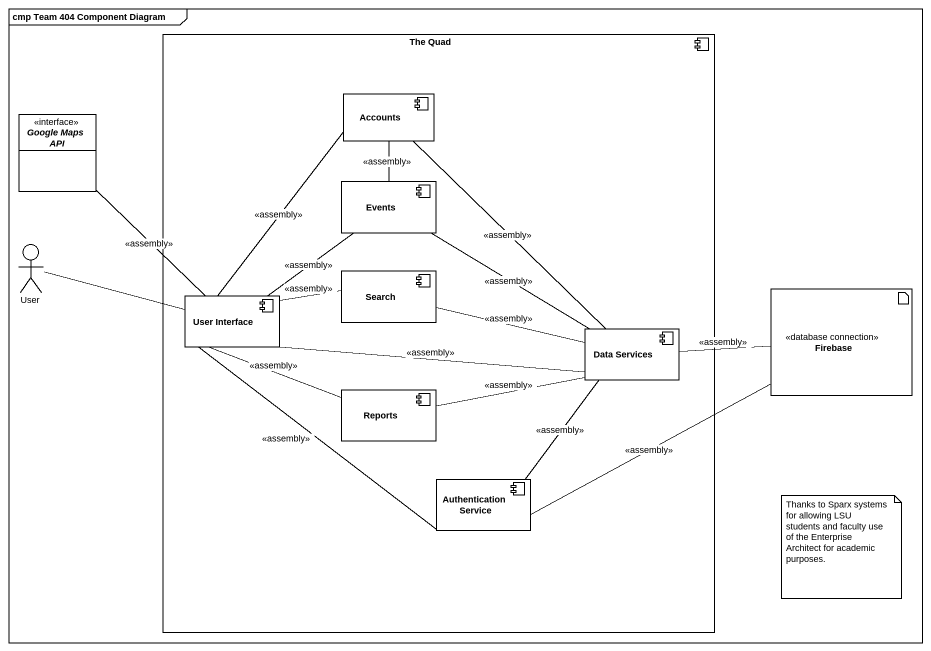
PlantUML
@startuml
mainframe cmp Team 404 Component Diagram
allowmixing
hide circle
hide empty members
component "The Quad" as The_Quad {
  component Accounts
  component Events
  component "User Interface" as User_Interface
  component Search
  component "Data Services" as Data_Services
  component Reports
  component "Authentication Service" as Authentication_Service
}
interface "Google Maps API" as Google_Maps_API
actor User
artifact Firebase <<database connection>>
Accounts -- Events : <<assembly>>
User -right- User_Interface
User_Interface -up- Accounts : <<assembly>>
User_Interface -up- Google_Maps_API : <<assembly>>
User_Interface -up- Events : <<assembly>>
User_Interface -right- Search : <<assembly>>
User_Interface -right- Data_Services : <<assembly>>
User_Interface -right- Reports : <<assembly>>
Firebase -left- Data_Services : <<assembly>>
Firebase -left- Authentication_Service : <<assembly>>
Data_Services -up- Accounts : <<assembly>>
Data_Services -up- Events : <<assembly>>
Data_Services -left- Search : <<assembly>>
Data_Services -left- Reports : <<assembly>>
Data_Services -- Authentication_Service : <<assembly>>
Authentication_Service -up- User_Interface : <<assembly>>
note as N1
  Thanks to Sparx systems for allowing LSU students and faculty use of the Enterprise Architect for academic purposes.
end note
@enduml
